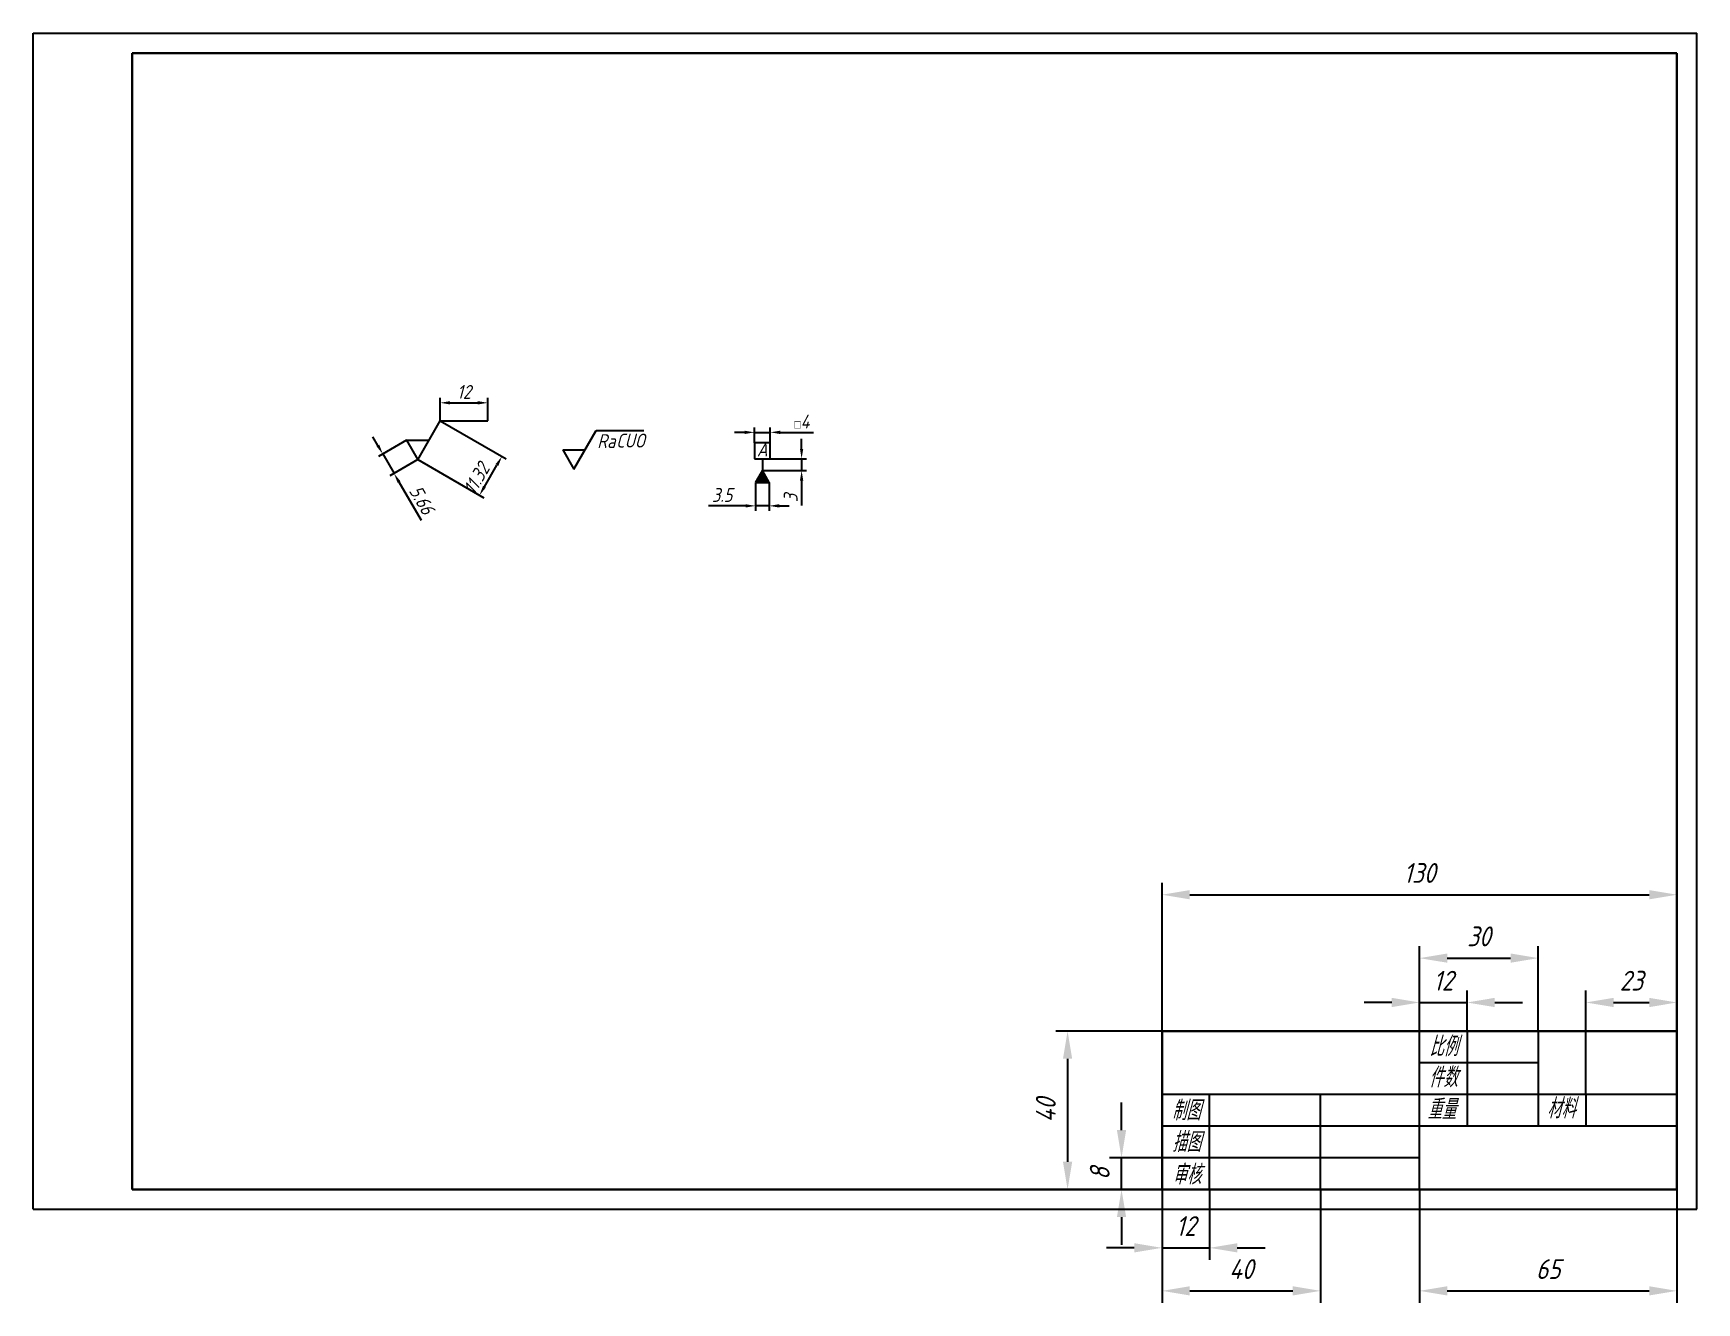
# Model space of a CAD drawing. Header units: millimetres. Extents: x -161 to 259, y 111 to 431.
import ezdxf

# ---------------------------------------------------------------- set-up
doc = ezdxf.new("R2010")
doc.units = ezdxf.units.MM
for name, color, linetype in [('尺寸线', 5, 'Continuous'), ('文字', 5, 'Continuous'), ('细实线', 5, 'Continuous')]:
    doc.layers.add(name, color=color, linetype=linetype)
doc.layers.add('粗实线', color=7, linetype='Continuous', lineweight=30)
doc.styles.add('样式 1', font='gbeitc.shx', dxfattribs={"bigfont": 'gbcbig.shx'})
doc.dimstyles.new('GB-3.5', dxfattribs={"dimtxt": 3.5, "dimasz": 2.5, "dimexe": 1.25, "dimexo": 0, "dimgap": 1, "dimtad": 1, "dimdsep": 46, "dimtxsty": '样式 1', "dimcen": 2.5, "dimadec": 0, "dimazin": 0, "dimtfac": 1, "dimtmove": 0, "dimatfit": 3, "dimfxl": 0, "dimarcsym": 0})
doc.dimstyles.new('副本ISO-25', dxfattribs={"dimtxt": 5, "dimasz": 7, "dimexe": 3, "dimexo": 0, "dimgap": 3, "dimtad": 1, "dimdsep": 46, "dimtxsty": 'Standard', "dimcen": 2.5, "dimadec": 0, "dimazin": 0, "dimtfac": 1, "dimtmove": 0, "dimatfit": 3, "dimfxl": 0, "dimarcsym": 0})

# ---------------------------------------------------------------- blocks, each defined once
blk = doc.blocks.new('*D1')
at = {"layer": 'Defpoints', "color": 0}
for p in [(124.26, 139.49), (136.26, 139.49), (136.26, 124.74)]:
    blk.add_point(p, dxfattribs=at)
at = {"layer": '尺寸线', "color": 0, "lineweight": -2}
for p, q in [((124.26, 139.49), (124.26, 121.74)), ((136.26, 139.49), (136.26, 121.74)), ((117.26, 124.74), (110.26, 124.74)), ((124.26, 124.74), (136.26, 124.74)), ((143.26, 124.74), (150.26, 124.74))]:
    blk.add_line(p, q, dxfattribs=at)
at = {"layer": '尺寸线', "color": 0}
for points in [[(117.26, 125.91), (117.26, 123.58), (124.26, 124.74)], [(143.26, 125.91), (143.26, 123.58), (136.26, 124.74)]]:
    blk.add_solid(points, dxfattribs=at)
at = {"layer": '尺寸线', "color": 0, "insert": (130.26, 130.24), "char_height": 5, "attachment_point": 5, "style": '样式 1'}
blk.add_mtext('12', dxfattribs=at)
blk = doc.blocks.new('*D2')
at = {"layer": 'Defpoints', "color": 0}
for p in [(124.26, 139.49), (164.26, 139.49), (164.26, 113.88)]:
    blk.add_point(p, dxfattribs=at)
at = {"layer": '尺寸线', "color": 0, "lineweight": -2}
for p, q in [((124.26, 139.49), (124.26, 110.88)), ((164.26, 139.49), (164.26, 110.88)), ((131.26, 113.88), (157.26, 113.88))]:
    blk.add_line(p, q, dxfattribs=at)
at = {"layer": '尺寸线', "color": 0}
for points in [[(131.26, 115.04), (131.26, 112.71), (124.26, 113.88)], [(157.26, 115.04), (157.26, 112.71), (164.26, 113.88)]]:
    blk.add_solid(points, dxfattribs=at)
at = {"layer": '尺寸线', "color": 0, "insert": (144.26, 119.38), "char_height": 5, "attachment_point": 5, "style": '样式 1'}
blk.add_mtext('40', dxfattribs=at)
blk = doc.blocks.new('*D3')
at = {"layer": 'Defpoints', "color": 0}
for p in [(189.26, 139.49), (254.26, 139.49), (254.26, 113.88)]:
    blk.add_point(p, dxfattribs=at)
at = {"layer": '尺寸线', "color": 0, "lineweight": -2}
for p, q in [((189.26, 139.49), (189.26, 110.88)), ((254.26, 139.49), (254.26, 110.88)), ((196.26, 113.88), (247.26, 113.88))]:
    blk.add_line(p, q, dxfattribs=at)
at = {"layer": '尺寸线', "color": 0}
for points in [[(196.26, 115.04), (196.26, 112.71), (189.26, 113.88)], [(247.26, 115.04), (247.26, 112.71), (254.26, 113.88)]]:
    blk.add_solid(points, dxfattribs=at)
at = {"layer": '尺寸线', "color": 0, "insert": (221.76, 119.38), "char_height": 5, "attachment_point": 5, "style": '样式 1'}
blk.add_mtext('65', dxfattribs=at)
blk = doc.blocks.new('*D4')
at = {"layer": 'Defpoints', "color": 0}
for p in [(254.26, 186.71), (231.26, 163.49), (254.26, 163.49)]:
    blk.add_point(p, dxfattribs=at)
at = {"layer": '尺寸线', "color": 0, "lineweight": -2}
for p, q in [((231.26, 163.49), (231.26, 189.71)), ((254.26, 163.49), (254.26, 189.71)), ((238.26, 186.71), (247.26, 186.71))]:
    blk.add_line(p, q, dxfattribs=at)
at = {"layer": '尺寸线', "color": 0}
for points in [[(238.26, 187.88), (238.26, 185.54), (231.26, 186.71)], [(247.26, 187.88), (247.26, 185.54), (254.26, 186.71)]]:
    blk.add_solid(points, dxfattribs=at)
at = {"layer": '尺寸线', "color": 0, "insert": (242.76, 192.21), "char_height": 5, "attachment_point": 5, "style": '样式 1'}
blk.add_mtext('23', dxfattribs=at)
blk = doc.blocks.new('*D5')
at = {"layer": 'Defpoints', "color": 0}
for p in [(201.26, 186.71), (189.26, 179.49), (201.26, 179.49)]:
    blk.add_point(p, dxfattribs=at)
at = {"layer": '尺寸线', "color": 0, "lineweight": -2}
for p, q in [((189.26, 179.49), (189.26, 189.71)), ((201.26, 179.49), (201.26, 189.71)), ((182.26, 186.71), (175.26, 186.71)), ((189.26, 186.71), (201.26, 186.71)), ((208.26, 186.71), (215.26, 186.71))]:
    blk.add_line(p, q, dxfattribs=at)
at = {"layer": '尺寸线', "color": 0}
for points in [[(182.26, 187.88), (182.26, 185.54), (189.26, 186.71)], [(208.26, 187.88), (208.26, 185.54), (201.26, 186.71)]]:
    blk.add_solid(points, dxfattribs=at)
at = {"layer": '尺寸线', "color": 0, "insert": (195.26, 192.21), "char_height": 5, "attachment_point": 5, "style": '样式 1'}
blk.add_mtext('12', dxfattribs=at)
blk = doc.blocks.new('*D6')
at = {"layer": 'Defpoints', "color": 0}
for p in [(219.26, 197.91), (189.26, 179.49), (219.26, 179.49)]:
    blk.add_point(p, dxfattribs=at)
at = {"layer": '尺寸线', "color": 0, "lineweight": -2}
for p, q in [((189.26, 179.49), (189.26, 200.91)), ((196.26, 197.91), (212.26, 197.91)), ((219.26, 179.49), (219.26, 200.91))]:
    blk.add_line(p, q, dxfattribs=at)
at = {"layer": '尺寸线', "color": 0}
for points in [[(196.26, 199.08), (196.26, 196.75), (189.26, 197.91)], [(212.26, 199.08), (212.26, 196.75), (219.26, 197.91)]]:
    blk.add_solid(points, dxfattribs=at)
at = {"layer": '尺寸线', "color": 0, "insert": (204.26, 203.41), "char_height": 5, "attachment_point": 5, "style": '样式 1'}
blk.add_mtext('30', dxfattribs=at)
blk = doc.blocks.new('*D7')
at = {"layer": 'Defpoints', "color": 0}
for p in [(254.26, 213.92), (124.26, 179.49), (254.26, 179.49)]:
    blk.add_point(p, dxfattribs=at)
at = {"layer": '尺寸线', "color": 0, "lineweight": -2}
for p, q in [((124.26, 179.49), (124.26, 216.92)), ((254.26, 179.49), (254.26, 216.92)), ((131.26, 213.92), (247.26, 213.92))]:
    blk.add_line(p, q, dxfattribs=at)
at = {"layer": '尺寸线', "color": 0}
for points in [[(131.26, 215.09), (131.26, 212.75), (124.26, 213.92)], [(247.26, 215.09), (247.26, 212.75), (254.26, 213.92)]]:
    blk.add_solid(points, dxfattribs=at)
at = {"layer": '尺寸线', "color": 0, "insert": (189.26, 219.42), "char_height": 5, "attachment_point": 5, "style": '样式 1'}
blk.add_mtext('130', dxfattribs=at)
blk = doc.blocks.new('*D8')
at = {"layer": 'Defpoints', "color": 0}
for p in [(114.03, 147.49), (124.26, 147.49), (124.26, 139.49)]:
    blk.add_point(p, dxfattribs=at)
at = {"layer": '尺寸线', "color": 0, "lineweight": -2}
for p, q in [((114.03, 154.49), (114.03, 161.49)), ((124.26, 147.49), (111.03, 147.49)), ((114.03, 139.49), (114.03, 147.49)), ((124.26, 139.49), (111.03, 139.49)), ((114.03, 132.49), (114.03, 125.49))]:
    blk.add_line(p, q, dxfattribs=at)
at = {"layer": '尺寸线', "color": 0}
for points in [[(112.86, 154.49), (115.2, 154.49), (114.03, 147.49)], [(112.86, 132.49), (115.2, 132.49), (114.03, 139.49)]]:
    blk.add_solid(points, dxfattribs=at)
at = {"layer": '尺寸线', "color": 0, "insert": (108.53, 143.49), "char_height": 5, "attachment_point": 5, "rotation": 90, "style": '样式 1'}
blk.add_mtext('8', dxfattribs=at)
blk = doc.blocks.new('*D9')
at = {"layer": 'Defpoints', "color": 0}
for p in [(124.26, 179.49), (100.41, 139.49), (124.26, 139.49)]:
    blk.add_point(p, dxfattribs=at)
at = {"layer": '尺寸线', "color": 0, "lineweight": -2}
for p, q in [((124.26, 179.49), (97.41, 179.49)), ((100.41, 172.49), (100.41, 146.49)), ((124.26, 139.49), (97.41, 139.49))]:
    blk.add_line(p, q, dxfattribs=at)
at = {"layer": '尺寸线', "color": 0}
for points in [[(99.24, 172.49), (101.57, 172.49), (100.41, 179.49)], [(99.24, 146.49), (101.57, 146.49), (100.41, 139.49)]]:
    blk.add_solid(points, dxfattribs=at)
at = {"layer": '尺寸线', "color": 0, "insert": (94.91, 159.49), "char_height": 5, "attachment_point": 5, "rotation": 90, "style": '样式 1'}
blk.add_mtext('40', dxfattribs=at)
blk = doc.blocks.new('*D12')
at = {"layer": 'Defpoints', "color": 0}
for p in [(-66.49, 328.7), (-63.66, 323.8), (-69.66, 320.33)]:
    blk.add_point(p, dxfattribs=at)
at = {"layer": '尺寸线', "color": 0, "lineweight": -2}
for p, q in [((-73.74, 327.4), (-74.99, 329.56)), ((-66.49, 328.7), (-73.57, 324.61)), ((-72.49, 325.23), (-69.66, 320.33)), ((-63.66, 323.8), (-70.74, 319.71)), ((-68.41, 318.17), (-62.84, 308.52))]:
    blk.add_line(p, q, dxfattribs=at)
at = {"layer": '尺寸线', "color": 0}
for points in [[(-73.38, 327.6), (-74.1, 327.19), (-72.49, 325.23)], [(-68.05, 318.37), (-68.77, 317.96), (-69.66, 320.33)]]:
    blk.add_solid(points, dxfattribs=at)
at = {"layer": '尺寸线', "color": 0, "insert": (-62.62, 313.64), "char_height": 3.5, "attachment_point": 5, "rotation": 300, "style": '样式 1'}
blk.add_mtext('5.66', dxfattribs=at)
blk = doc.blocks.new('*D13')
at = {"layer": 'Defpoints', "color": 0}
for p in [(-58, 333.6), (-63.66, 323.8), (-42.42, 324.6)]:
    blk.add_point(p, dxfattribs=at)
at = {"layer": '尺寸线', "color": 0, "lineweight": -2}
for p, q in [((-58, 333.6), (-41.34, 323.98)), ((-63.66, 323.8), (-47, 314.18)), ((-46.83, 316.97), (-43.67, 322.44))]:
    blk.add_line(p, q, dxfattribs=at)
at = {"layer": '尺寸线', "color": 0}
for points in [[(-44.03, 322.65), (-43.31, 322.23), (-42.42, 324.6)], [(-47.19, 317.18), (-46.47, 316.76), (-48.08, 314.8)]]:
    blk.add_solid(points, dxfattribs=at)
at = {"layer": '尺寸线', "color": 0, "insert": (-48.84, 318.98), "char_height": 3.5, "attachment_point": 5, "rotation": 60, "style": '样式 1'}
blk.add_mtext('11.32', dxfattribs=at)
blk = doc.blocks.new('*D15')
at = {"layer": 'Defpoints', "color": 0}
for p in [(-46, 338.16), (-58, 333.6), (-46, 333.6)]:
    blk.add_point(p, dxfattribs=at)
at = {"layer": '尺寸线', "color": 0, "lineweight": -2}
for p, q in [((-58, 333.6), (-58, 339.41)), ((-55.5, 338.16), (-48.5, 338.16)), ((-46, 333.6), (-46, 339.41))]:
    blk.add_line(p, q, dxfattribs=at)
at = {"layer": '尺寸线', "color": 0}
for points in [[(-55.5, 338.58), (-55.5, 337.74), (-58, 338.16)], [(-48.5, 338.58), (-48.5, 337.74), (-46, 338.16)]]:
    blk.add_solid(points, dxfattribs=at)
at = {"layer": '尺寸线', "color": 0, "insert": (-52, 340.91), "char_height": 3.5, "attachment_point": 5, "style": '样式 1'}
blk.add_mtext('12', dxfattribs=at)
blk = doc.blocks.new('*D18')
at = {"layer": 'Defpoints', "color": 0}
for p in [(23.34, 324.03), (23.34, 321.03), (33.25, 321.03)]:
    blk.add_point(p, dxfattribs=at)
at = {"layer": '尺寸线', "color": 0, "lineweight": -2}
for p, q in [((33.25, 326.53), (33.25, 329.03)), ((23.34, 324.03), (34.5, 324.03)), ((33.25, 324.03), (33.25, 321.03)), ((23.34, 321.03), (34.5, 321.03)), ((33.25, 318.53), (33.25, 312.2))]:
    blk.add_line(p, q, dxfattribs=at)
at = {"layer": '尺寸线', "color": 0}
for points in [[(32.84, 326.53), (33.67, 326.53), (33.25, 324.03)], [(32.84, 318.53), (33.67, 318.53), (33.25, 321.03)]]:
    blk.add_solid(points, dxfattribs=at)
at = {"layer": '尺寸线', "color": 0, "insert": (30.5, 314.11), "char_height": 3.5, "attachment_point": 5, "rotation": 90, "style": '样式 1'}
blk.add_mtext('3', dxfattribs=at)
blk = doc.blocks.new('*D19')
at = {"layer": 'Defpoints', "color": 0}
for p in [(21.59, 318), (25.09, 318), (25.09, 312.13)]:
    blk.add_point(p, dxfattribs=at)
at = {"layer": '尺寸线', "color": 0, "lineweight": -2}
for p, q in [((21.59, 318), (21.59, 310.88)), ((25.09, 318), (25.09, 310.88)), ((19.09, 312.13), (9.78, 312.13)), ((25.09, 312.13), (21.59, 312.13)), ((27.59, 312.13), (30.09, 312.13))]:
    blk.add_line(p, q, dxfattribs=at)
at = {"layer": '尺寸线', "color": 0}
for points in [[(19.09, 312.55), (19.09, 311.71), (21.59, 312.13)], [(27.59, 312.55), (27.59, 311.71), (25.09, 312.13)]]:
    blk.add_solid(points, dxfattribs=at)
at = {"layer": '尺寸线', "color": 0, "insert": (13.18, 314.88), "char_height": 3.5, "attachment_point": 5, "style": '样式 1'}
blk.add_mtext('3.5', dxfattribs=at)
blk = doc.blocks.new('*D20')
at = {"layer": 'Defpoints', "color": 0}
for p in [(21.34, 328.03), (25.34, 330.7), (25.34, 328.03)]:
    blk.add_point(p, dxfattribs=at)
at = {"layer": '尺寸线', "color": 0, "lineweight": -2}
for p, q in [((21.34, 328.03), (21.34, 331.95)), ((25.34, 328.03), (25.34, 331.95)), ((18.84, 330.7), (16.34, 330.7)), ((21.34, 330.7), (25.34, 330.7)), ((27.84, 330.7), (36.28, 330.7))]:
    blk.add_line(p, q, dxfattribs=at)
at = {"layer": '尺寸线', "color": 0}
for points in [[(18.84, 331.12), (18.84, 330.28), (21.34, 330.7)], [(27.84, 331.12), (27.84, 330.28), (25.34, 330.7)]]:
    blk.add_solid(points, dxfattribs=at)
at = {"layer": '尺寸线', "color": 0, "insert": (33.31, 333.45), "char_height": 3.5, "attachment_point": 5, "style": '样式 1'}
blk.add_mtext('{\\Fgdt.shx|c0;\\H0.5714x;o}4', dxfattribs=at)

msp = doc.modelspace()

# ---------------------------------------------------------------- hatches: boundary and pattern name
at = {"layer": '尺寸线'}
msp.add_hatch(color=256, dxfattribs=at).paths.add_polyline_path([(23.34, 321.026), (21.59, 317.995), (25.09, 317.995)])

# ---------------------------------------------------------------- linework, layer by layer
for p, q in [((-63.656, 323.796), (-57.998, 333.596)), ((-57.998, 333.596), (-46, 333.596)), ((-66.485, 328.696), (-60.827, 328.696)), ((-66.485, 328.696), (-63.656, 323.796)), ((-24.242, 321.404), (-18.584, 331.204)), ((-18.584, 331.204), (-6.586, 331.204)), ((-27.071, 326.304), (-21.413, 326.304)), ((-27.071, 326.304), (-24.242, 321.404)), ((23.34, 324.026), (23.34, 321.026)), ((23.34, 321.026), (21.59, 317.995)), ((25.09, 317.995), (23.34, 321.026)), ((21.59, 317.995), (25.09, 317.995))]:
    msp.add_line(p, q, dxfattribs=at)
msp.add_lwpolyline([(21.34, 324.026), (25.34, 324.026), (25.34, 328.026), (21.34, 328.026)], close=True, dxfattribs=at)
at = {"layer": '粗实线'}
for p, q in [((-135.741, 139.489), (-135.741, 426.489)), ((-135.741, 426.489), (254.259, 426.489)), ((254.259, 139.489), (254.259, 426.489)), ((254.259, 179.489), (124.259, 179.489)), ((124.259, 179.489), (124.259, 139.489)), ((-135.741, 139.489), (254.259, 139.489))]:
    msp.add_line(p, q, dxfattribs=at)
at = {"layer": '细实线'}
for p, q in [((-160.741, 134.489), (-160.741, 431.489)), ((-160.741, 431.489), (259.259, 431.489)), ((259.259, 134.489), (259.259, 431.489)), ((189.259, 139.489), (189.259, 179.489)), ((201.259, 179.489), (201.259, 155.489)), ((219.259, 179.489), (219.259, 155.489)), ((219.259, 171.489), (189.259, 171.489)), ((254.259, 163.489), (124.259, 163.489)), ((136.259, 139.489), (136.259, 163.489)), ((164.259, 139.489), (164.259, 163.489)), ((231.259, 163.489), (231.259, 155.489)), ((254.259, 155.489), (124.259, 155.489)), ((189.259, 147.489), (124.259, 147.489)), ((-160.741, 134.489), (259.259, 134.489))]:
    msp.add_line(p, q, dxfattribs=at)

# ---------------------------------------------------------------- texts
at = {"layer": '尺寸线', "style": '样式 1'}
msp.add_text('Ra', height=3.5, dxfattribs=at).set_placement((-18.338, 326.748))
for tag, p, s in [('CUO', (-13.578, 326.864), '1.6'), ('A', (21.968, 324.633), 'A')]:
    msp.add_attdef(tag, p, s, height=3.5, dxfattribs=at)
at = {"layer": '文字', "style": '样式 1'}
for s, p in [('比例', (191.731, 173.13)), ('件数', (191.634, 165.301)), ('制图', (126.734, 156.963)), ('重量', (191.243, 157.221)), ('材料 ', (221.446, 157.455)), ('描图', (126.822, 148.95)), ('审核 ', (126.901, 140.755))]:
    msp.add_text(s, height=5, dxfattribs=at).set_placement(p)

# ---------------------------------------------------------------- dimensions: what is measured, and where the dimension line sits
at = {"layer": '尺寸线', "color": 1}
dim = msp.add_linear_dim(base=(-46, 338.161), p1=(-57.998, 333.596), p2=(-46, 333.596), dimstyle='GB-3.5', dxfattribs=at)
dim.commit()
dim.dimension.update_dxf_attribs({"geometry": '*D15', "text_midpoint": (-51.999, 340.911)})
dim = msp.add_linear_dim(base=(-42.422, 324.603), p1=(-63.656, 323.796), p2=(-57.998, 333.596), angle=60, dimstyle='GB-3.5', dxfattribs=at)
dim.commit()
dim.dimension.update_dxf_attribs({"geometry": '*D13', "text_midpoint": (-46.463, 317.605), "dimtype": 161})
dim = msp.add_linear_dim(base=(25.34, 330.701), p1=(21.34, 328.026), p2=(25.34, 328.026), text='{\\Fgdt.shx|c0;\\H0.5714x;o}<>', dimstyle='GB-3.5', dxfattribs=at)
dim.commit()
dim.dimension.update_dxf_attribs({"geometry": '*D20', "text_midpoint": (33.311, 333.451)})
dim = msp.add_aligned_dim(p1=(-66.485, 328.696), p2=(-63.656, 323.796), distance=-6.93, dimstyle='GB-3.5', dxfattribs=at)
dim.commit()
dim.dimension.update_dxf_attribs({"geometry": '*D12', "text_midpoint": (-62.617, 313.637)})
dim = msp.add_linear_dim(base=(33.252, 321.026), p1=(23.34, 324.026), p2=(23.34, 321.026), angle=90, dimstyle='GB-3.5', dxfattribs=at)
dim.commit()
dim.dimension.update_dxf_attribs({"geometry": '*D18', "text_midpoint": (30.502, 314.115)})
dim = msp.add_linear_dim(base=(25.09, 312.13), p1=(21.59, 317.995), p2=(25.09, 317.995), dimstyle='GB-3.5', dxfattribs=at)
dim.commit()
dim.dimension.update_dxf_attribs({"geometry": '*D19', "text_midpoint": (13.184, 312.13), "dimtype": 160})
for base, p1, p2, picture, middle in [((254.259, 213.92), (124.259, 179.489), (254.259, 179.489), '*D7', (189.259, 219.42)), ((219.259, 197.914), (189.259, 179.489), (219.259, 179.489), '*D6', (204.259, 203.414)), ((254.259, 186.709), (231.259, 163.489), (254.259, 163.489), '*D4', (242.759, 192.209)), ((164.259, 113.878), (124.259, 139.489), (164.259, 139.489), '*D2', (144.259, 119.378)), ((254.259, 113.878), (189.259, 139.489), (254.259, 139.489), '*D3', (221.759, 119.378))]:
    dim = msp.add_linear_dim(base=base, p1=p1, p2=p2, dimstyle='副本ISO-25', override={"dimtxsty": '样式 1'}, dxfattribs=at)
    dim.commit()
    dim.dimension.update_dxf_attribs({"geometry": picture, "text_midpoint": middle})
for base, p1, p2, picture, middle in [((201.259, 186.709), (189.259, 179.489), (201.259, 179.489), '*D5', (195.259, 186.709)), ((136.259, 124.744), (124.259, 139.489), (136.259, 139.489), '*D1', (130.259, 124.744))]:
    dim = msp.add_linear_dim(base=base, p1=p1, p2=p2, dimstyle='副本ISO-25', override={"dimtxsty": '样式 1'}, dxfattribs=at)
    dim.commit()
    dim.dimension.update_dxf_attribs({"geometry": picture, "text_midpoint": middle, "dimtype": 160})
dim = msp.add_linear_dim(base=(100.407, 139.489), p1=(124.259, 179.489), p2=(124.259, 139.489), angle=90, dimstyle='副本ISO-25', override={"dimtxsty": '样式 1'}, dxfattribs=at)
dim.commit()
dim.dimension.update_dxf_attribs({"geometry": '*D9', "text_midpoint": (94.907, 159.489)})
dim = msp.add_linear_dim(base=(114.029, 147.489), p1=(124.259, 139.489), p2=(124.259, 147.489), angle=90, dimstyle='副本ISO-25', override={"dimtxsty": '样式 1'}, dxfattribs=at)
dim.commit()
dim.dimension.update_dxf_attribs({"geometry": '*D8', "text_midpoint": (114.029, 143.489), "dimtype": 160})

doc.saveas('drawing.dxf')
